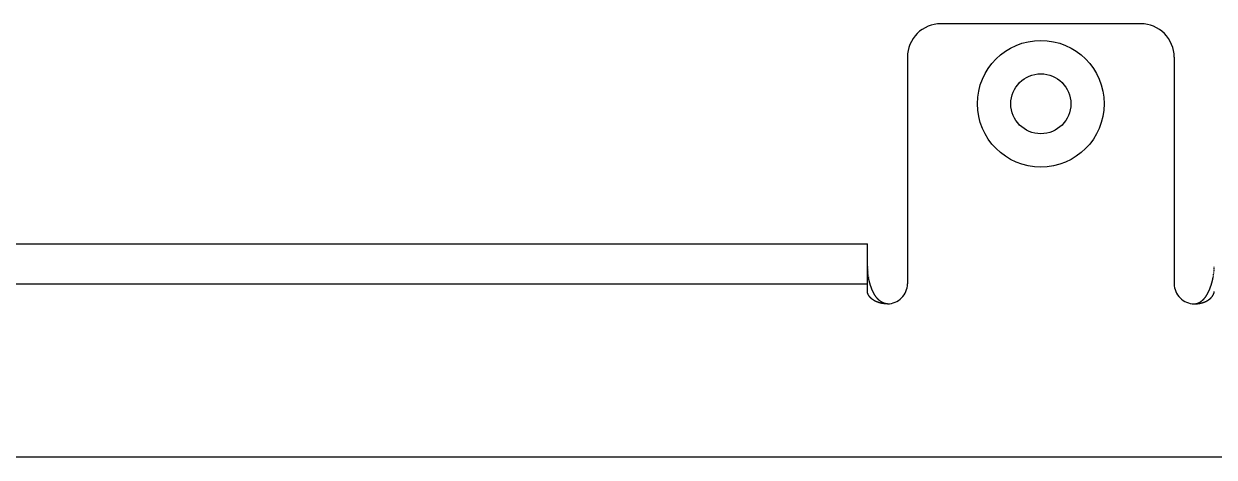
# Model space of a CAD drawing. Extents: x 365 to 1810, y 642 to 1032.
# Drawn here: x 808.8 to 987.3, y 967.2 to 1032.2 of the extents above; entities that cross this region are included whole.
import ezdxf

# ---------------------------------------------------------------- set-up
doc = ezdxf.new("R2010")
doc.units = 0
doc.linetypes.add('HIDDEN', pattern=[0.2, 0.1, -0.1])
doc.layers.add('geometry', color=8, linetype='Continuous')

msp = doc.modelspace()

# ---------------------------------------------------------------- linework, layer by layer
at = {"layer": 'geometry', "linetype": 'CONTINUOUS'}
for points in [[(946.35, 1032.22, 0.414214), (941.35, 1027.22)], [(981.35, 1027.22, 0.414214), (976.35, 1032.22)], [(938.35, 990.22, 0.414214), (941.35, 993.22)], [(981.35, 993.22, 0.414214), (984.35, 990.22)]]:
    msp.add_lwpolyline(points, format="xyb", dxfattribs=at)
for points in [[(976.35, 1032.22), (946.35, 1032.22)], [(941.35, 1027.22), (941.35, 993.22)], [(981.35, 1027.22), (981.35, 993.22)], [(733.35, 999.22), (935.35, 999.22)], [(935.35, 992.09), (935.35, 999.22)], [(733.35, 993.22), (935.35, 993.22)], [(935.52, 994.12), (935.51, 994.15)], [(935.52, 994.1), (935.52, 994.12)], [(935.53, 994.07), (935.52, 994.1)], [(935.53, 994.04), (935.53, 994.07)], [(935.54, 994.02), (935.53, 994.04)], [(935.54, 993.99), (935.54, 994.02)], [(935.55, 993.97), (935.54, 993.99)], [(935.55, 993.94), (935.55, 993.97)], [(935.56, 993.91), (935.55, 993.94)], [(935.57, 993.89), (935.56, 993.91)], [(935.57, 993.86), (935.57, 993.89)], [(935.58, 993.83), (935.57, 993.86)], [(935.58, 993.81), (935.58, 993.83)], [(935.59, 993.78), (935.58, 993.81)], [(935.6, 993.75), (935.59, 993.78)], [(935.6, 993.73), (935.6, 993.75)], [(935.61, 993.7), (935.6, 993.73)], [(935.62, 993.68), (935.61, 993.7)], [(935.62, 993.65), (935.62, 993.68)], [(935.63, 993.62), (935.62, 993.65)], [(935.63, 993.6), (935.63, 993.62)], [(935.64, 993.57), (935.63, 993.6)], [(935.65, 993.55), (935.64, 993.57)], [(935.65, 993.52), (935.65, 993.55)], [(935.66, 993.49), (935.65, 993.52)], [(935.67, 993.47), (935.66, 993.49)], [(935.68, 993.44), (935.67, 993.47)], [(935.68, 993.42), (935.68, 993.44)], [(935.69, 993.39), (935.68, 993.42)], [(935.7, 993.36), (935.69, 993.39)], [(935.71, 993.34), (935.7, 993.36)], [(935.71, 993.31), (935.71, 993.34)], [(935.72, 993.29), (935.71, 993.31)], [(935.73, 993.26), (935.72, 993.29)], [(935.74, 993.24), (935.73, 993.26)], [(935.74, 993.21), (935.74, 993.24)], [(935.75, 993.18), (935.74, 993.21)], [(935.76, 993.16), (935.75, 993.18)], [(935.77, 993.13), (935.76, 993.16)], [(935.78, 993.11), (935.77, 993.13)], [(935.78, 993.08), (935.78, 993.11)], [(935.79, 993.05), (935.78, 993.08)], [(935.8, 993.03), (935.79, 993.05)], [(935.81, 993), (935.8, 993.03)], [(935.82, 992.98), (935.81, 993)], [(935.83, 992.95), (935.82, 992.98)], [(935.83, 992.93), (935.83, 992.95)], [(935.84, 992.9), (935.83, 992.93)], [(935.85, 992.88), (935.84, 992.9)], [(935.86, 992.85), (935.85, 992.88)], [(935.87, 992.83), (935.86, 992.85)], [(935.88, 992.8), (935.87, 992.83)], [(935.89, 992.77), (935.88, 992.8)], [(935.9, 992.75), (935.89, 992.77)], [(935.91, 992.72), (935.9, 992.75)], [(935.92, 992.7), (935.91, 992.72)], [(935.92, 992.67), (935.92, 992.7)], [(935.93, 992.65), (935.92, 992.67)], [(935.94, 992.62), (935.93, 992.65)], [(935.95, 992.6), (935.94, 992.62)], [(935.96, 992.57), (935.95, 992.6)], [(935.97, 992.55), (935.96, 992.57)], [(935.98, 992.52), (935.97, 992.55)], [(935.99, 992.5), (935.98, 992.52)], [(936, 992.47), (935.99, 992.5)], [(936.01, 992.45), (936, 992.47)], [(986.68, 992.45), (986.69, 992.47)], [(986.69, 992.47), (986.7, 992.5)], [(986.7, 992.5), (986.71, 992.52)], [(986.71, 992.52), (986.72, 992.55)], [(986.72, 992.55), (986.73, 992.57)], [(986.73, 992.57), (986.74, 992.6)], [(986.74, 992.6), (986.75, 992.62)], [(986.75, 992.62), (986.76, 992.65)], [(986.76, 992.65), (986.77, 992.67)], [(986.77, 992.67), (986.78, 992.7)], [(986.78, 992.7), (986.79, 992.72)], [(986.79, 992.72), (986.8, 992.75)], [(986.8, 992.77), (986.81, 992.8)], [(986.8, 992.75), (986.8, 992.77)], [(986.81, 992.8), (986.82, 992.83)], [(986.82, 992.83), (986.83, 992.85)], [(986.83, 992.85), (986.84, 992.88)], [(986.84, 992.88), (986.85, 992.9)], [(986.85, 992.9), (986.86, 992.93)], [(986.86, 992.93), (986.87, 992.95)], [(986.87, 992.95), (986.88, 992.98)], [(986.88, 993), (986.89, 993.03)], [(986.88, 992.98), (986.88, 993)], [(986.89, 993.03), (986.9, 993.05)], [(986.9, 993.05), (986.91, 993.08)], [(986.91, 993.08), (986.92, 993.11)], [(986.92, 993.13), (986.93, 993.16)], [(986.92, 993.11), (986.92, 993.13)], [(986.93, 993.16), (986.94, 993.18)], [(986.94, 993.18), (986.95, 993.21)], [(986.95, 993.21), (986.96, 993.24)], [(986.96, 993.26), (986.97, 993.29)], [(986.96, 993.24), (986.96, 993.26)], [(986.97, 993.29), (986.98, 993.31)], [(986.98, 993.31), (986.99, 993.34)], [(986.99, 993.36), (987, 993.39)], [(986.99, 993.34), (986.99, 993.36)], [(987, 993.39), (987.01, 993.42)], [(987.01, 993.42), (987.02, 993.44)], [(987.02, 993.47), (987.03, 993.49)], [(987.02, 993.44), (987.02, 993.47)], [(987.03, 993.49), (987.04, 993.52)], [(987.04, 993.55), (987.05, 993.57)], [(987.04, 993.52), (987.04, 993.55)], [(987.05, 993.57), (987.06, 993.6)], [(987.06, 993.62), (987.07, 993.65)], [(987.06, 993.6), (987.06, 993.62)], [(987.07, 993.65), (987.08, 993.68)], [(987.08, 993.7), (987.09, 993.73)], [(987.08, 993.68), (987.08, 993.7)], [(987.09, 993.73), (987.1, 993.75)], [(987.1, 993.78), (987.11, 993.81)], [(987.1, 993.75), (987.1, 993.78)], [(987.11, 993.83), (987.12, 993.86)], [(987.11, 993.81), (987.11, 993.83)], [(987.12, 993.86), (987.13, 993.89)], [(987.13, 993.91), (987.14, 993.94)], [(987.13, 993.89), (987.13, 993.91)], [(987.14, 993.97), (987.15, 993.99)], [(987.14, 993.94), (987.14, 993.97)], [(987.15, 994.02), (987.16, 994.04)], [(987.15, 993.99), (987.15, 994.02)], [(987.16, 994.07), (987.17, 994.1)], [(987.16, 994.04), (987.16, 994.07)], [(987.17, 994.1), (987.17, 994.12)], [(987.17, 994.12), (987.18, 994.15)], [(935.35, 992.06), (935.35, 992.09)], [(935.35, 992.04), (935.35, 992.06)], [(935.35, 992.02), (935.35, 992.04)], [(935.35, 991.99), (935.35, 992.02)], [(935.35, 991.97), (935.35, 991.99)], [(935.36, 991.95), (935.35, 991.97)], [(935.36, 991.92), (935.36, 991.95)], [(935.37, 991.9), (935.36, 991.92)], [(935.37, 991.88), (935.37, 991.9)], [(935.38, 991.85), (935.37, 991.88)], [(935.38, 991.83), (935.38, 991.85)], [(935.39, 991.81), (935.38, 991.83)], [(935.4, 991.79), (935.39, 991.81)], [(935.4, 991.76), (935.4, 991.79)], [(935.41, 991.74), (935.4, 991.76)], [(935.42, 991.72), (935.41, 991.74)], [(935.43, 991.7), (935.42, 991.72)], [(935.44, 991.67), (935.43, 991.7)], [(935.45, 991.65), (935.44, 991.67)], [(935.46, 991.63), (935.45, 991.65)], [(935.47, 991.61), (935.46, 991.63)], [(935.48, 991.59), (935.47, 991.61)], [(935.49, 991.57), (935.48, 991.59)], [(935.5, 991.55), (935.49, 991.57)], [(935.52, 991.52), (935.5, 991.55)], [(935.53, 991.5), (935.52, 991.52)], [(935.54, 991.48), (935.53, 991.5)], [(935.55, 991.46), (935.54, 991.48)], [(935.57, 991.44), (935.55, 991.46)], [(935.58, 991.42), (935.57, 991.44)], [(935.6, 991.4), (935.58, 991.42)], [(935.61, 991.38), (935.6, 991.4)], [(935.62, 991.36), (935.61, 991.38)], [(935.64, 991.34), (935.62, 991.36)], [(935.65, 991.32), (935.64, 991.34)], [(935.67, 991.3), (935.65, 991.32)], [(935.68, 991.28), (935.67, 991.3)], [(935.7, 991.27), (935.68, 991.28)], [(935.72, 991.25), (935.7, 991.27)], [(935.73, 991.23), (935.72, 991.25)], [(935.75, 991.21), (935.73, 991.23)], [(935.76, 991.19), (935.75, 991.21)], [(935.78, 991.17), (935.76, 991.19)], [(935.8, 991.16), (935.78, 991.17)], [(935.81, 991.14), (935.8, 991.16)], [(935.83, 991.12), (935.81, 991.14)], [(935.85, 991.11), (935.83, 991.12)], [(935.87, 991.09), (935.85, 991.11)], [(935.88, 991.07), (935.87, 991.09)], [(935.9, 991.05), (935.88, 991.07)], [(935.92, 991.04), (935.9, 991.05)], [(935.93, 991.02), (935.92, 991.04)], [(935.95, 991.01), (935.93, 991.02)], [(935.97, 990.99), (935.95, 991.01)], [(935.99, 990.97), (935.97, 990.99)], [(936.01, 990.96), (935.99, 990.97)], [(936.02, 992.42), (936.01, 992.45)], [(936.03, 990.94), (936.01, 990.96)], [(936.03, 992.39), (936.02, 992.42)], [(936.04, 992.37), (936.03, 992.39)], [(936.04, 990.93), (936.03, 990.94)], [(936.05, 992.35), (936.04, 992.37)], [(936.06, 990.91), (936.04, 990.93)], [(936.07, 992.32), (936.05, 992.35)], [(936.08, 992.29), (936.07, 992.32)], [(936.08, 990.9), (936.06, 990.91)], [(936.09, 992.27), (936.08, 992.29)], [(936.1, 990.88), (936.08, 990.9)], [(936.1, 992.25), (936.09, 992.27)], [(936.11, 992.22), (936.1, 992.25)], [(936.12, 990.87), (936.1, 990.88)], [(936.12, 992.2), (936.11, 992.22)], [(936.13, 992.17), (936.12, 992.2)], [(936.14, 990.86), (936.12, 990.87)], [(936.14, 992.14), (936.13, 992.17)], [(936.15, 992.12), (936.14, 992.14)], [(936.16, 990.84), (936.14, 990.86)], [(936.16, 992.1), (936.15, 992.12)], [(936.17, 992.07), (936.16, 992.1)], [(936.18, 990.83), (936.16, 990.84)], [(936.19, 992.05), (936.17, 992.07)], [(936.2, 990.81), (936.18, 990.83)], [(936.2, 992.02), (936.19, 992.05)], [(936.21, 992), (936.2, 992.02)], [(936.22, 990.8), (936.2, 990.81)], [(936.22, 991.97), (936.21, 992)], [(936.23, 991.95), (936.22, 991.97)], [(936.24, 990.79), (936.22, 990.8)], [(936.25, 991.92), (936.23, 991.95)], [(936.26, 990.77), (936.24, 990.79)], [(936.26, 991.9), (936.25, 991.92)], [(936.27, 991.88), (936.26, 991.9)], [(936.28, 990.76), (936.26, 990.77)], [(936.28, 991.85), (936.27, 991.88)], [(936.29, 991.83), (936.28, 991.85)], [(936.3, 990.75), (936.28, 990.76)], [(936.31, 991.8), (936.29, 991.83)], [(936.32, 990.73), (936.3, 990.75)], [(936.32, 991.78), (936.31, 991.8)], [(936.33, 991.75), (936.32, 991.78)], [(936.34, 990.72), (936.32, 990.73)], [(936.35, 991.73), (936.33, 991.75)], [(936.36, 990.71), (936.34, 990.72)], [(936.36, 991.71), (936.35, 991.73)], [(936.37, 991.68), (936.36, 991.71)], [(936.38, 990.7), (936.36, 990.71)], [(936.39, 991.66), (936.37, 991.68)], [(936.4, 990.68), (936.38, 990.7)], [(936.4, 991.64), (936.39, 991.66)], [(936.41, 991.61), (936.4, 991.64)], [(936.43, 990.67), (936.4, 990.68)], [(936.43, 991.59), (936.41, 991.61)], [(936.44, 991.57), (936.43, 991.59)], [(936.46, 991.54), (936.44, 991.57)], [(936.47, 991.52), (936.46, 991.54)], [(936.48, 991.5), (936.47, 991.52)], [(936.5, 991.47), (936.48, 991.5)], [(936.51, 991.45), (936.5, 991.47)], [(936.53, 991.43), (936.51, 991.45)], [(936.54, 991.41), (936.53, 991.43)], [(936.56, 991.38), (936.54, 991.41)], [(936.57, 991.36), (936.56, 991.38)], [(936.59, 991.34), (936.57, 991.36)], [(936.6, 991.32), (936.59, 991.34)], [(936.62, 991.29), (936.6, 991.32)], [(936.64, 991.27), (936.62, 991.29)], [(936.65, 991.25), (936.64, 991.27)], [(936.67, 991.23), (936.65, 991.25)], [(936.68, 991.21), (936.67, 991.23)], [(936.7, 991.19), (936.68, 991.21)], [(936.72, 991.16), (936.7, 991.19)], [(936.74, 991.14), (936.72, 991.16)], [(936.75, 991.12), (936.74, 991.14)], [(936.77, 991.1), (936.75, 991.12)], [(936.79, 991.08), (936.77, 991.1)], [(936.8, 991.06), (936.79, 991.08)], [(936.82, 991.04), (936.8, 991.06)], [(936.84, 991.02), (936.82, 991.04)], [(936.86, 991), (936.84, 991.02)], [(936.88, 990.98), (936.86, 991)], [(936.89, 990.96), (936.88, 990.98)], [(936.91, 990.94), (936.89, 990.96)], [(936.93, 990.92), (936.91, 990.94)], [(936.95, 990.9), (936.93, 990.92)], [(936.97, 990.88), (936.95, 990.9)], [(936.99, 990.86), (936.97, 990.88)], [(937.01, 990.84), (936.99, 990.86)], [(937.03, 990.82), (937.01, 990.84)], [(937.05, 990.81), (937.03, 990.82)], [(937.07, 990.79), (937.05, 990.81)], [(937.09, 990.77), (937.07, 990.79)], [(937.11, 990.75), (937.09, 990.77)], [(937.13, 990.73), (937.11, 990.75)], [(937.15, 990.72), (937.13, 990.73)], [(937.17, 990.7), (937.15, 990.72)], [(937.2, 990.68), (937.17, 990.7)], [(937.22, 990.66), (937.2, 990.68)], [(985.47, 990.66), (985.5, 990.68)], [(985.5, 990.68), (985.52, 990.7)], [(985.52, 990.7), (985.54, 990.72)], [(985.54, 990.72), (985.56, 990.73)], [(985.56, 990.73), (985.58, 990.75)], [(985.58, 990.75), (985.6, 990.77)], [(985.6, 990.77), (985.62, 990.79)], [(985.62, 990.79), (985.64, 990.81)], [(985.64, 990.81), (985.66, 990.82)], [(985.66, 990.82), (985.68, 990.84)], [(985.68, 990.84), (985.7, 990.86)], [(985.7, 990.86), (985.72, 990.88)], [(985.72, 990.88), (985.74, 990.9)], [(985.74, 990.9), (985.76, 990.92)], [(985.76, 990.92), (985.78, 990.94)], [(985.78, 990.94), (985.8, 990.96)], [(985.8, 990.96), (985.82, 990.98)], [(985.82, 990.98), (985.84, 991)], [(985.84, 991), (985.85, 991.02)], [(985.85, 991.02), (985.87, 991.04)], [(985.87, 991.04), (985.89, 991.06)], [(985.89, 991.06), (985.91, 991.08)], [(985.91, 991.08), (985.92, 991.1)], [(985.92, 991.1), (985.94, 991.12)], [(985.94, 991.12), (985.96, 991.14)], [(985.96, 991.14), (985.98, 991.16)], [(985.98, 991.16), (985.99, 991.19)], [(985.99, 991.19), (986.01, 991.21)], [(986.01, 991.21), (986.02, 991.23)], [(986.02, 991.23), (986.04, 991.25)], [(986.04, 991.25), (986.06, 991.27)], [(986.06, 991.27), (986.07, 991.29)], [(986.07, 991.29), (986.09, 991.32)], [(986.09, 991.32), (986.1, 991.34)], [(986.1, 991.34), (986.12, 991.36)], [(986.12, 991.36), (986.13, 991.38)], [(986.13, 991.38), (986.15, 991.41)], [(986.15, 991.41), (986.16, 991.43)], [(986.16, 991.43), (986.18, 991.45)], [(986.18, 991.45), (986.19, 991.47)], [(986.19, 991.47), (986.21, 991.5)], [(986.21, 991.5), (986.22, 991.52)], [(986.22, 991.52), (986.24, 991.54)], [(986.24, 991.54), (986.25, 991.57)], [(986.25, 991.57), (986.26, 991.59)], [(986.26, 991.59), (986.28, 991.61)], [(986.27, 990.67), (986.29, 990.68)], [(986.28, 991.61), (986.29, 991.64)], [(986.29, 991.64), (986.31, 991.66)], [(986.29, 990.68), (986.31, 990.7)], [(986.31, 991.66), (986.32, 991.68)], [(986.31, 990.7), (986.33, 990.71)], [(986.32, 991.68), (986.33, 991.71)], [(986.33, 991.71), (986.35, 991.73)], [(986.33, 990.71), (986.35, 990.72)], [(986.35, 991.73), (986.36, 991.75)], [(986.35, 990.72), (986.37, 990.73)], [(986.36, 991.75), (986.37, 991.78)], [(986.37, 991.78), (986.38, 991.8)], [(986.37, 990.73), (986.39, 990.75)], [(986.38, 991.8), (986.4, 991.83)], [(986.39, 990.75), (986.41, 990.76)], [(986.4, 991.83), (986.41, 991.85)], [(986.41, 991.85), (986.42, 991.88)], [(986.41, 990.76), (986.43, 990.77)], [(986.42, 991.88), (986.43, 991.9)], [(986.43, 991.9), (986.45, 991.92)], [(986.43, 990.77), (986.45, 990.79)], [(986.45, 991.92), (986.46, 991.95)], [(986.45, 990.79), (986.47, 990.8)], [(986.46, 991.95), (986.47, 991.97)], [(986.47, 991.97), (986.48, 992)], [(986.47, 990.8), (986.49, 990.81)], [(986.48, 992), (986.49, 992.02)], [(986.49, 992.02), (986.51, 992.05)], [(986.49, 990.81), (986.51, 990.83)], [(986.51, 992.05), (986.52, 992.07)], [(986.51, 990.83), (986.53, 990.84)], [(986.52, 992.07), (986.53, 992.1)], [(986.53, 992.1), (986.54, 992.12)], [(986.53, 990.84), (986.55, 990.86)], [(986.54, 992.12), (986.55, 992.14)], [(986.55, 992.14), (986.56, 992.17)], [(986.55, 990.86), (986.57, 990.87)], [(986.56, 992.17), (986.57, 992.2)], [(986.57, 992.2), (986.58, 992.22)], [(986.57, 990.87), (986.59, 990.88)], [(986.58, 992.22), (986.6, 992.25)], [(986.59, 990.88), (986.61, 990.9)], [(986.6, 992.25), (986.61, 992.27)], [(986.61, 992.27), (986.62, 992.29)], [(986.61, 990.9), (986.63, 990.91)], [(986.62, 992.29), (986.63, 992.32)], [(986.63, 992.32), (986.64, 992.35)], [(986.63, 990.91), (986.65, 990.93)], [(986.64, 992.35), (986.65, 992.37)], [(986.65, 992.37), (986.66, 992.39)], [(986.65, 990.93), (986.67, 990.94)], [(986.66, 992.39), (986.67, 992.42)], [(986.67, 992.42), (986.68, 992.45)], [(986.67, 990.94), (986.68, 990.96)], [(986.68, 990.96), (986.7, 990.97)], [(986.7, 990.97), (986.72, 990.99)], [(986.72, 990.99), (986.74, 991.01)], [(986.74, 991.01), (986.76, 991.02)], [(986.76, 991.02), (986.77, 991.04)], [(986.77, 991.04), (986.79, 991.05)], [(986.79, 991.05), (986.81, 991.07)], [(986.81, 991.07), (986.83, 991.09)], [(986.83, 991.09), (986.85, 991.11)], [(986.85, 991.11), (986.86, 991.12)], [(986.86, 991.12), (986.88, 991.14)], [(986.88, 991.14), (986.9, 991.16)], [(986.9, 991.16), (986.91, 991.17)], [(986.91, 991.17), (986.93, 991.19)], [(986.93, 991.19), (986.95, 991.21)], [(986.95, 991.21), (986.96, 991.23)], [(986.96, 991.23), (986.98, 991.25)], [(986.98, 991.25), (986.99, 991.27)], [(986.99, 991.27), (987.01, 991.28)], [(987.01, 991.28), (987.02, 991.3)], [(987.02, 991.3), (987.04, 991.32)], [(987.04, 991.32), (987.05, 991.34)], [(987.05, 991.34), (987.07, 991.36)], [(987.07, 991.36), (987.08, 991.38)], [(987.08, 991.38), (987.1, 991.4)], [(987.1, 991.4), (987.11, 991.42)], [(987.11, 991.42), (987.12, 991.44)], [(987.12, 991.44), (987.14, 991.46)], [(987.14, 991.46), (987.15, 991.48)], [(987.15, 991.48), (987.16, 991.5)], [(987.16, 991.5), (987.18, 991.52)], [(987.18, 991.52), (987.19, 991.55)], [(987.19, 991.55), (987.2, 991.57)], [(987.2, 991.57), (987.21, 991.59)], [(987.21, 991.59), (987.22, 991.61)], [(987.22, 991.61), (987.23, 991.63)], [(987.23, 991.63), (987.24, 991.65)], [(987.24, 991.65), (987.25, 991.67)], [(987.25, 991.67), (987.26, 991.7)], [(987.26, 991.7), (987.27, 991.72)], [(987.27, 991.72), (987.28, 991.74)], [(987.28, 991.74), (987.29, 991.76)], [(987.29, 991.76), (987.3, 991.79)], [(987.3, 991.81), (987.31, 991.83)], [(987.3, 991.79), (987.3, 991.81)], [(987.31, 991.83), (987.32, 991.85)], [(987.32, 991.88), (987.33, 991.9)], [(987.32, 991.85), (987.32, 991.88)], [(987.33, 991.92), (987.34, 991.95)], [(987.33, 991.9), (987.33, 991.92)], [(987.35, 992.04), (987.35, 992.06)], [(987.34, 992.02), (987.35, 992.04)], [(987.34, 991.99), (987.34, 992.02)], [(987.34, 991.97), (987.34, 991.99)], [(987.34, 991.95), (987.34, 991.97)], [(987.35, 992.06), (987.35, 992.09)], [(936.45, 990.66), (936.43, 990.67)], [(936.47, 990.65), (936.45, 990.66)], [(936.49, 990.64), (936.47, 990.65)], [(936.51, 990.63), (936.49, 990.64)], [(936.53, 990.62), (936.51, 990.63)], [(936.55, 990.61), (936.53, 990.62)], [(936.58, 990.59), (936.55, 990.61)], [(936.6, 990.58), (936.58, 990.59)], [(936.62, 990.57), (936.6, 990.58)], [(936.64, 990.56), (936.62, 990.57)], [(936.66, 990.55), (936.64, 990.56)], [(936.69, 990.54), (936.66, 990.55)], [(936.71, 990.53), (936.69, 990.54)], [(936.73, 990.52), (936.71, 990.53)], [(936.75, 990.51), (936.73, 990.52)], [(936.78, 990.5), (936.75, 990.51)], [(936.8, 990.5), (936.78, 990.5)], [(936.82, 990.49), (936.8, 990.5)], [(936.85, 990.48), (936.82, 990.49)], [(936.87, 990.47), (936.85, 990.48)], [(936.89, 990.46), (936.87, 990.47)], [(936.91, 990.45), (936.89, 990.46)], [(936.94, 990.45), (936.91, 990.45)], [(936.96, 990.44), (936.94, 990.45)], [(936.98, 990.43), (936.96, 990.44)], [(937.01, 990.42), (936.98, 990.43)], [(937.03, 990.41), (937.01, 990.42)], [(937.05, 990.41), (937.03, 990.41)], [(937.08, 990.4), (937.05, 990.41)], [(937.1, 990.39), (937.08, 990.4)], [(937.12, 990.38), (937.1, 990.39)], [(937.15, 990.38), (937.12, 990.38)], [(937.17, 990.37), (937.15, 990.38)], [(937.2, 990.37), (937.17, 990.37)], [(937.22, 990.36), (937.2, 990.37)], [(937.24, 990.64), (937.22, 990.66)], [(937.24, 990.35), (937.22, 990.36)], [(937.26, 990.63), (937.24, 990.64)], [(937.27, 990.35), (937.24, 990.35)], [(937.28, 990.61), (937.26, 990.63)], [(937.29, 990.34), (937.27, 990.35)], [(937.31, 990.6), (937.28, 990.61)], [(937.32, 990.34), (937.29, 990.34)], [(937.33, 990.58), (937.31, 990.6)], [(937.34, 990.33), (937.32, 990.34)], [(937.35, 990.56), (937.33, 990.58)], [(937.36, 990.32), (937.34, 990.33)], [(937.38, 990.55), (937.35, 990.56)], [(937.39, 990.32), (937.36, 990.32)], [(937.4, 990.53), (937.38, 990.55)], [(937.41, 990.31), (937.39, 990.32)], [(937.42, 990.52), (937.4, 990.53)], [(937.43, 990.31), (937.41, 990.31)], [(937.45, 990.5), (937.42, 990.52)], [(937.46, 990.3), (937.43, 990.31)], [(937.47, 990.49), (937.45, 990.5)], [(937.48, 990.3), (937.46, 990.3)], [(937.49, 990.47), (937.47, 990.49)], [(937.51, 990.29), (937.48, 990.3)], [(937.52, 990.46), (937.49, 990.47)], [(937.53, 990.29), (937.51, 990.29)], [(937.54, 990.45), (937.52, 990.46)], [(937.55, 990.28), (937.53, 990.29)], [(937.57, 990.43), (937.54, 990.45)], [(937.58, 990.28), (937.55, 990.28)], [(937.59, 990.42), (937.57, 990.43)], [(937.6, 990.28), (937.58, 990.28)], [(937.62, 990.41), (937.59, 990.42)], [(937.63, 990.27), (937.6, 990.28)], [(937.64, 990.39), (937.62, 990.41)], [(937.65, 990.27), (937.63, 990.27)], [(937.67, 990.38), (937.64, 990.39)], [(937.67, 990.26), (937.65, 990.27)], [(937.69, 990.37), (937.67, 990.38)], [(937.7, 990.26), (937.67, 990.26)], [(937.72, 990.36), (937.69, 990.37)], [(937.72, 990.26), (937.7, 990.26)], [(937.74, 990.35), (937.72, 990.36)], [(937.75, 990.25), (937.72, 990.26)], [(937.77, 990.34), (937.74, 990.35)], [(937.77, 990.25), (937.75, 990.25)], [(937.79, 990.33), (937.77, 990.34)], [(937.8, 990.25), (937.77, 990.25)], [(937.82, 990.32), (937.79, 990.33)], [(937.82, 990.25), (937.8, 990.25)], [(937.84, 990.31), (937.82, 990.32)], [(937.85, 990.24), (937.82, 990.25)], [(937.87, 990.3), (937.84, 990.31)], [(937.87, 990.24), (937.85, 990.24)], [(937.89, 990.29), (937.87, 990.3)], [(937.89, 990.24), (937.87, 990.24)], [(937.92, 990.24), (937.89, 990.24)], [(937.92, 990.28), (937.89, 990.29)], [(937.95, 990.27), (937.92, 990.28)], [(937.94, 990.23), (937.92, 990.24)], [(937.97, 990.23), (937.94, 990.23)], [(937.97, 990.27), (937.95, 990.27)], [(937.99, 990.23), (937.97, 990.23)], [(938, 990.26), (937.97, 990.27)], [(938.01, 990.23), (937.99, 990.23)], [(938.03, 990.25), (938, 990.26)], [(938.04, 990.23), (938.01, 990.23)], [(938.05, 990.25), (938.03, 990.25)], [(938.06, 990.23), (938.04, 990.23)], [(938.08, 990.24), (938.05, 990.25)], [(938.09, 990.22), (938.06, 990.23)], [(938.11, 990.24), (938.08, 990.24)], [(938.11, 990.22), (938.09, 990.22)], [(938.13, 990.23), (938.11, 990.24)], [(938.13, 990.22), (938.11, 990.22)], [(938.16, 990.23), (938.13, 990.23)], [(938.16, 990.22), (938.13, 990.22)], [(938.18, 990.23), (938.16, 990.23)], [(938.18, 990.22), (938.16, 990.22)], [(938.21, 990.22), (938.18, 990.23)], [(938.2, 990.22), (938.18, 990.22)], [(938.23, 990.22), (938.2, 990.22)], [(938.24, 990.22), (938.21, 990.22)], [(938.25, 990.22), (938.23, 990.22)], [(938.27, 990.22), (938.24, 990.22)], [(938.28, 990.22), (938.25, 990.22)], [(938.29, 990.22), (938.27, 990.22)], [(938.3, 990.22), (938.28, 990.22)], [(938.32, 990.22), (938.29, 990.22)], [(938.32, 990.22), (938.3, 990.22)], [(938.35, 990.22), (938.32, 990.22)], [(938.35, 990.22), (938.32, 990.22)], [(984.35, 990.22), (984.37, 990.22)], [(984.35, 990.22), (984.37, 990.22)], [(984.37, 990.22), (984.39, 990.22)], [(984.37, 990.22), (984.4, 990.22)], [(984.39, 990.22), (984.42, 990.22)], [(984.4, 990.22), (984.43, 990.22)], [(984.42, 990.22), (984.44, 990.22)], [(984.43, 990.22), (984.45, 990.22)], [(984.44, 990.22), (984.46, 990.22)], [(984.45, 990.22), (984.48, 990.22)], [(984.46, 990.22), (984.49, 990.22)], [(984.48, 990.22), (984.51, 990.23)], [(984.49, 990.22), (984.51, 990.22)], [(984.51, 990.23), (984.53, 990.23)], [(984.51, 990.22), (984.54, 990.22)], [(984.53, 990.23), (984.56, 990.23)], [(984.54, 990.22), (984.56, 990.22)], [(984.56, 990.23), (984.59, 990.24)], [(984.56, 990.22), (984.58, 990.22)], [(984.58, 990.22), (984.61, 990.22)], [(984.59, 990.24), (984.61, 990.24)], [(984.61, 990.24), (984.64, 990.25)], [(984.61, 990.22), (984.63, 990.23)], [(984.63, 990.23), (984.65, 990.23)], [(984.64, 990.25), (984.67, 990.25)], [(984.65, 990.23), (984.68, 990.23)], [(984.67, 990.25), (984.69, 990.26)], [(984.68, 990.23), (984.7, 990.23)], [(984.69, 990.26), (984.72, 990.27)], [(984.7, 990.23), (984.73, 990.23)], [(984.72, 990.27), (984.75, 990.27)], [(984.73, 990.23), (984.75, 990.23)], [(984.75, 990.27), (984.77, 990.28)], [(984.75, 990.23), (984.78, 990.24)], [(984.77, 990.28), (984.8, 990.29)], [(984.78, 990.24), (984.8, 990.24)], [(984.8, 990.29), (984.82, 990.3)], [(984.8, 990.24), (984.82, 990.24)], [(984.82, 990.3), (984.85, 990.31)], [(984.82, 990.24), (984.85, 990.24)], [(984.85, 990.31), (984.88, 990.32)], [(984.85, 990.24), (984.87, 990.25)], [(984.87, 990.25), (984.9, 990.25)], [(984.88, 990.32), (984.9, 990.33)], [(984.9, 990.33), (984.93, 990.34)], [(984.9, 990.25), (984.92, 990.25)], [(984.92, 990.25), (984.95, 990.25)], [(984.93, 990.34), (984.95, 990.35)], [(984.95, 990.25), (984.97, 990.26)], [(984.95, 990.35), (984.98, 990.36)], [(984.97, 990.26), (984.99, 990.26)], [(984.98, 990.36), (985, 990.37)], [(984.99, 990.26), (985.02, 990.26)], [(985, 990.37), (985.03, 990.38)], [(985.02, 990.26), (985.04, 990.27)], [(985.03, 990.38), (985.05, 990.39)], [(985.04, 990.27), (985.07, 990.27)], [(985.05, 990.39), (985.08, 990.41)], [(985.07, 990.27), (985.09, 990.28)], [(985.08, 990.41), (985.1, 990.42)], [(985.09, 990.28), (985.11, 990.28)], [(985.1, 990.42), (985.13, 990.43)], [(985.11, 990.28), (985.14, 990.28)], [(985.13, 990.43), (985.15, 990.45)], [(985.14, 990.28), (985.16, 990.29)], [(985.15, 990.45), (985.17, 990.46)], [(985.16, 990.29), (985.19, 990.29)], [(985.17, 990.46), (985.2, 990.47)], [(985.19, 990.29), (985.21, 990.3)], [(985.2, 990.47), (985.22, 990.49)], [(985.21, 990.3), (985.23, 990.3)], [(985.22, 990.49), (985.25, 990.5)], [(985.23, 990.3), (985.26, 990.31)], [(985.25, 990.5), (985.27, 990.52)], [(985.26, 990.31), (985.28, 990.31)], [(985.27, 990.52), (985.29, 990.53)], [(985.28, 990.31), (985.31, 990.32)], [(985.29, 990.53), (985.32, 990.55)], [(985.31, 990.32), (985.33, 990.32)], [(985.32, 990.55), (985.34, 990.56)], [(985.33, 990.32), (985.35, 990.33)], [(985.34, 990.56), (985.36, 990.58)], [(985.35, 990.33), (985.38, 990.34)], [(985.36, 990.58), (985.38, 990.6)], [(985.38, 990.6), (985.41, 990.61)], [(985.38, 990.34), (985.4, 990.34)], [(985.4, 990.34), (985.43, 990.35)], [(985.41, 990.61), (985.43, 990.63)], [(985.43, 990.63), (985.45, 990.64)], [(985.43, 990.35), (985.45, 990.35)], [(985.45, 990.64), (985.47, 990.66)], [(985.45, 990.35), (985.47, 990.36)], [(985.47, 990.36), (985.5, 990.37)], [(985.5, 990.37), (985.52, 990.37)], [(985.52, 990.37), (985.54, 990.38)], [(985.54, 990.38), (985.57, 990.38)], [(985.57, 990.38), (985.59, 990.39)], [(985.59, 990.39), (985.62, 990.4)], [(985.62, 990.4), (985.64, 990.41)], [(985.64, 990.41), (985.66, 990.41)], [(985.66, 990.41), (985.68, 990.42)], [(985.68, 990.42), (985.71, 990.43)], [(985.71, 990.43), (985.73, 990.44)], [(985.73, 990.44), (985.75, 990.45)], [(985.75, 990.45), (985.78, 990.45)], [(985.78, 990.45), (985.8, 990.46)], [(985.8, 990.46), (985.82, 990.47)], [(985.82, 990.47), (985.85, 990.48)], [(985.85, 990.48), (985.87, 990.49)], [(985.87, 990.49), (985.89, 990.5)], [(985.89, 990.5), (985.91, 990.5)], [(985.91, 990.5), (985.94, 990.51)], [(985.94, 990.51), (985.96, 990.52)], [(985.96, 990.52), (985.98, 990.53)], [(985.98, 990.53), (986, 990.54)], [(986, 990.54), (986.03, 990.55)], [(986.03, 990.55), (986.05, 990.56)], [(986.05, 990.56), (986.07, 990.57)], [(986.07, 990.57), (986.09, 990.58)], [(986.09, 990.58), (986.12, 990.59)], [(986.12, 990.59), (986.14, 990.61)], [(986.14, 990.61), (986.16, 990.62)], [(986.16, 990.62), (986.18, 990.63)], [(986.18, 990.63), (986.2, 990.64)], [(986.2, 990.64), (986.22, 990.65)], [(986.22, 990.65), (986.25, 990.66)], [(986.25, 990.66), (986.27, 990.67)], [(1695.35, 967.22), (635.35, 967.22)]]:
    msp.add_lwpolyline(points, dxfattribs=at)
at = {"layer": 'geometry', "linetype": 'HIDDEN'}
for points in [[(935.35, 995.83, 0.017377), (935.37, 995.27)], [(935.37, 995.27, 0.02978), (935.51, 994.15)], [(987.18, 994.15, 0.02978), (987.33, 995.27)], [(987.33, 995.27, 0.017377), (987.35, 995.83)]]:
    msp.add_lwpolyline(points, format="xyb", dxfattribs=at)
at = {"layer": 'geometry', "linetype": 'CONTINUOUS'}
for radius in [9.5, 4.5]:
    msp.add_circle((961.35, 1020.22), radius, dxfattribs=at)

doc.saveas('drawing.dxf')
